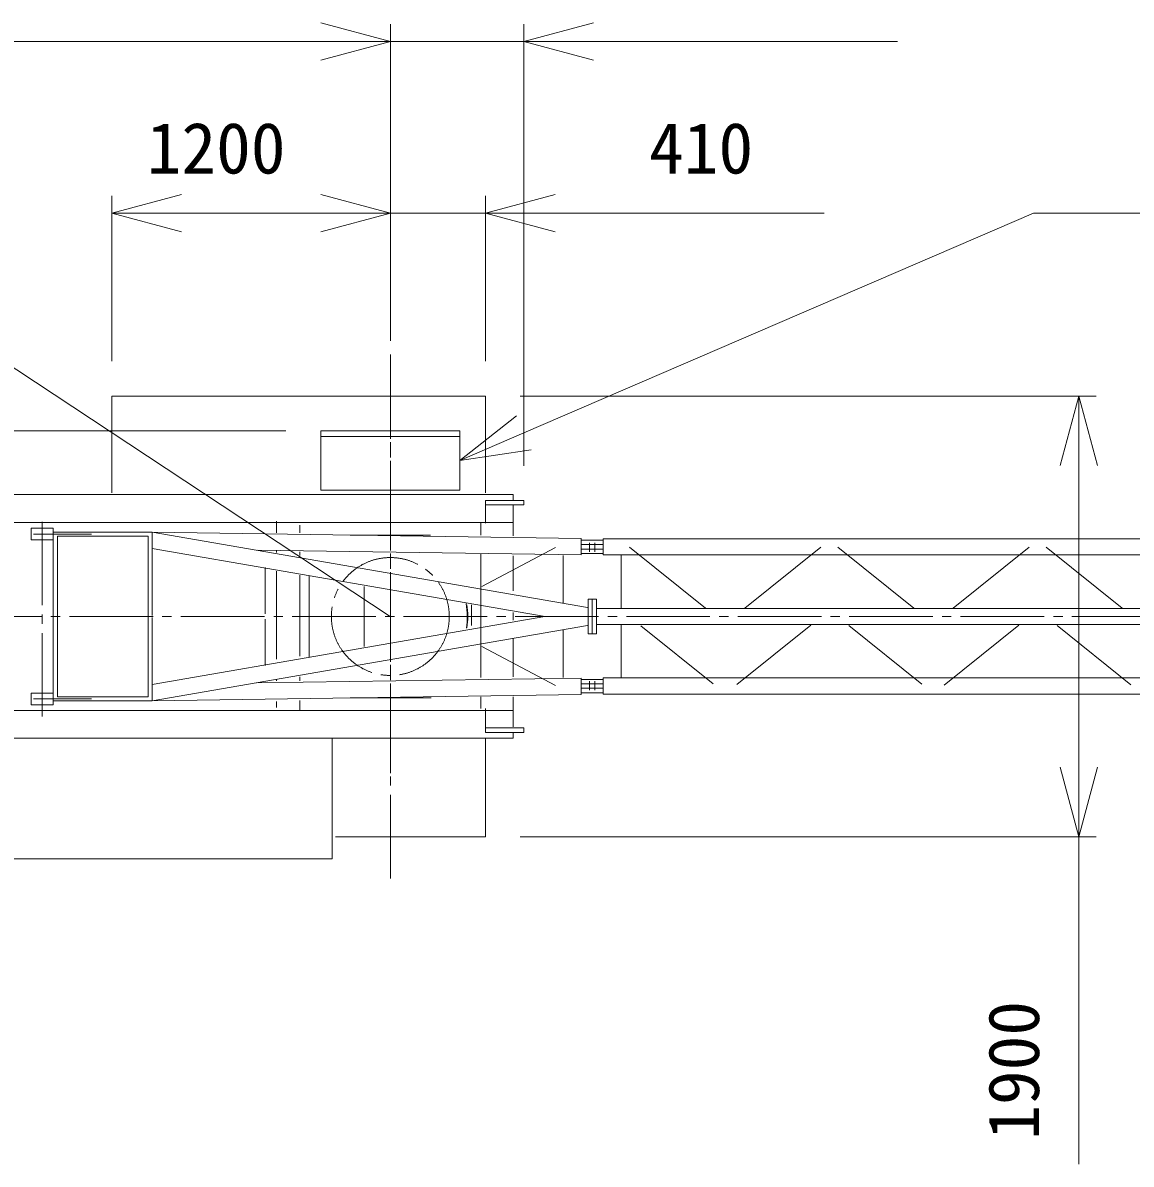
# Model space of a CAD drawing. Units: millimetres, scale not verified. Extents: x -13241 to 13140, y -18213 to 19944.
# Drawn here: x -10038 to -5262, y 12558 to 17476 of the extents above; entities that cross this region are included whole.
import ezdxf
from ezdxf.enums import TextEntityAlignment as Align

# ---------------------------------------------------------------- set-up
doc = ezdxf.new("R2010")
doc.units = ezdxf.units.MM
doc.header["$LTSCALE"] = 40
doc.linetypes.add('CHAIN2', pattern=[12, 9, -1, 1, -1])
for name, color, linetype, lineweight in [('0-3_05 寸法', 7, 'Continuous', 18), ('0-4_10 当社外形線', 3, 'Continuous', 18), ('0-5_12 当社中心線', 3, 'CHAIN2', 18), ('0-8_30 関連外形線', 6, 'Continuous', 18)]:
    doc.layers.add(name, color=color, linetype=linetype, lineweight=lineweight)
doc.styles.add('ＭＳ ゴシック', font='')
doc.styles.get('ＭＳ ゴシック').set_extended_font_data('MS Gothic')

msp = doc.modelspace()

# ---------------------------------------------------------------- linework, layer by layer
at = {"layer": '0-3_05 寸法'}
for p, q in [((-8454.38, 16104.86), (-8454.38, 17470.42)), ((-8454.38, 16104.86), (-8454.38, 17470.42)), ((-7879.44, 15567.24), (-7879.44, 17470.42)), ((-8754.38, 17395.42), (-11084.44, 17395.42)), ((-8754.38, 17395.42), (-9054.38, 17395.42)), ((-8454.38, 17395.42), (-8754.38, 17395.42)), ((-8454.38, 17395.42), (-8754.38, 17395.42)), ((-8454.38, 17395.42), (-7879.44, 17395.42)), ((-7879.44, 17395.42), (-7579.44, 17395.42)), ((-7579.44, 17395.42), (-6269.44, 17395.42)), ((-9654.44, 16017.74), (-9654.44, 16730.38)), ((-8454.38, 16104.86), (-8454.38, 16730.38)), ((-8454.38, 16104.86), (-8454.38, 16730.38)), ((-8044.44, 16017.74), (-8044.44, 16730.38)), ((-9654.44, 16655.38), (-9354.44, 16655.38)), ((-8754.38, 16655.38), (-9354.44, 16655.38)), ((-8754.38, 16655.38), (-9054.38, 16655.38)), ((-8454.38, 16655.38), (-8754.38, 16655.38)), ((-8454.38, 16655.38), (-8754.38, 16655.38)), ((-8454.38, 16655.38), (-8044.44, 16655.38)), ((-8044.44, 16655.38), (-7744.44, 16655.38)), ((-7744.44, 16655.38), (-6584.44, 16655.38)), ((-8454.45, 14917.74), (-10941.62, 16559.2)), ((-7894.44, 15867.74), (-5412.88, 15867.74)), ((-5487.88, 15867.74), (-5487.88, 15567.74)), ((-8904.38, 15717.74), (-12340.73, 15717.74)), ((-5487.88, 15567.74), (-5487.88, 14267.74)), ((-5487.88, 13967.74), (-5487.88, 14267.74)), ((-7894.44, 13967.74), (-5412.88, 13967.74)), ((-5487.88, 13967.74), (-5487.88, 12557.74))]:
    msp.add_line(p, q, dxfattribs=at)
for points in [[(-8754.38, 17475.8), (-8454.38, 17395.42), (-8754.38, 17315.03)], [(-8754.38, 17475.8), (-8454.38, 17395.42), (-8754.38, 17315.03)], [(-7579.44, 17315.03), (-7879.44, 17395.42), (-7579.44, 17475.8)], [(-9354.44, 16574.99), (-9654.44, 16655.38), (-9354.44, 16735.76)], [(-8754.38, 16735.76), (-8454.38, 16655.38), (-8754.38, 16574.99)], [(-8754.38, 16735.76), (-8454.38, 16655.38), (-8754.38, 16574.99)], [(-7744.44, 16574.99), (-8044.44, 16655.38), (-7744.44, 16735.76)], [(-8154.38, 15590.24), (-7878.91, 15709.06), (-5683.09, 16656.2), (-3198.09, 16656.2)], [(-5568.27, 15567.74), (-5487.88, 15867.74), (-5407.5, 15567.74)], [(-7847.07, 15635.25), (-8154.38, 15590.24), (-7910.75, 15782.87)], [(-5407.5, 14267.74), (-5487.88, 13967.74), (-5568.27, 14267.74)]]:
    msp.add_lwpolyline(points, dxfattribs=at)
at = {"layer": '0-4_10 当社外形線'}
for p, q in [((-9654.44, 15867.74), (-8044.44, 15867.74)), ((-9654.44, 15867.74), (-9654.44, 15450)), ((-8044.44, 15867.74), (-8044.44, 15450)), ((-11384.44, 15442.74), (-7924.97, 15442.74)), ((-7924.97, 15442.74), (-7924.97, 15419.95)), ((-8044.97, 15417.24), (-7879.44, 15417.24)), ((-8044.97, 15417.24), (-8044.97, 15319.14)), ((-8044.97, 15398.24), (-7879.44, 15398.24)), ((-7924.97, 15400.01), (-7924.97, 15265.53)), ((-7879.44, 15417.24), (-7879.44, 15398.24)), ((-11185.96, 15322.74), (-7924.97, 15322.74)), ((-10001.84, 15297.74), (-9907.04, 15297.74)), ((-9907.04, 15297.74), (-9907.04, 14918.28)), ((-8944.44, 15328.62), (-8944.44, 15278.75)), ((-8844.44, 15311.09), (-8844.44, 15278.75)), ((-8064.44, 15323.67), (-8064.44, 15268.84)), ((-9908.43, 15281.24), (-9480.44, 15281.24)), ((-9889.03, 15264.24), (-9498.45, 15264.24)), ((-9889.03, 15264.24), (-9889.03, 14918.28)), ((-9498.45, 14907.6), (-9498.45, 15264.24)), ((-9480.58, 15280.67), (-7604.9, 14956.3)), ((-9480.47, 15280.66), (-7631.84, 15253.47)), ((-9480.44, 14922.43), (-9480.44, 15281.24)), ((-8627.27, 15267.75), (-8281.51, 15267.75)), ((-7632.69, 15246.24), (-7537.04, 15246.24)), ((-7631.84, 15183.46), (-7631.84, 15253.47)), ((-7537.04, 15182.74), (-7537.04, 15252.74)), ((-7537.04, 15252.74), (-2865.16, 15252.74)), ((-7787.83, 14918.17), (-9480.6, 15210.75)), ((-9027.69, 15203.99), (-7631.84, 15183.46)), ((-8944.44, 15202.74), (-8944.44, 15192.82)), ((-8060.72, 15047.56), (-7742.51, 15215.39)), ((-7632.69, 15227.24), (-7537.04, 15227.24)), ((-7632.69, 15208.24), (-7537.04, 15208.24)), ((-7596.29, 15234.75), (-7596.29, 15196.58)), ((-7572.59, 15234.75), (-7572.59, 15196.58)), ((-7423.14, 15216.65), (-7095.69, 14953.47)), ((-6598.69, 15216.65), (-6926.14, 14953.47)), ((-6525.58, 15216.65), (-6198.12, 14953.47)), ((-5701.12, 15216.65), (-6028.58, 14953.47)), ((-5628.01, 15216.65), (-5300.56, 14953.47)), ((-8844.44, 15196.13), (-8844.44, 15180.02)), ((-8064.44, 15186.21), (-8064.44, 14654.12)), ((-7924.97, 15179.6), (-7924.97, 15027.58)), ((-7709.18, 15181.08), (-7709.18, 14975.79)), ((-7632.69, 15189.24), (-7537.04, 15189.24)), ((-7537.04, 15182.74), (-2865.16, 15182.74)), ((-7459.7, 15181.08), (-7459.7, 14955.51)), ((-8993.36, 15128.53), (-8993.36, 14929.78)), ((-8944.44, 15113.5), (-8944.44, 14733.44)), ((-8844.44, 15095.09), (-8844.44, 14746.86)), ((-8804.44, 14742.73), (-8804.44, 15094.03)), ((-8567.34, 14915.06), (-8567.34, 15047.56)), ((-8104.44, 14878.51), (-8104.44, 14967.69)), ((-7602.45, 14992.74), (-7566.43, 14992.74)), ((-7602.45, 14842.74), (-7602.45, 14992.74)), ((-7602.45, 14992.74), (-7602.45, 14842.74)), ((-7602.45, 14992.74), (-7566.43, 14992.74)), ((-7584.44, 14993.03), (-7584.44, 14844.62)), ((-7584.44, 14842.44), (-7584.44, 14990.86)), ((-7566.43, 14992.74), (-7566.43, 14842.74)), ((-7566.43, 14842.74), (-7566.43, 14992.74)), ((-7564.73, 14952.74), (-2863.07, 14952.74)), ((-9907.04, 14537.74), (-9907.04, 14917.19)), ((-9889.03, 14571.24), (-9889.03, 14917.19)), ((-9498.45, 14927.87), (-9498.45, 14571.24)), ((-7789.17, 14917.07), (-9480.6, 14624.73)), ((-9480.44, 14913.05), (-9480.44, 14554.24)), ((-8993.36, 14706.95), (-8993.36, 14905.69)), ((-8567.34, 14920.41), (-8567.34, 14787.92)), ((-7924.97, 14935.04), (-7924.97, 14901.99)), ((-9480.58, 14554.8), (-7604.75, 14879.21)), ((-7709.18, 14858.43), (-7709.18, 14655.51)), ((-7567.4, 14882.74), (-2862.29, 14882.74)), ((-7459.7, 14881.08), (-7459.7, 14655.51)), ((-7375.17, 14878.09), (-7063.83, 14627.86)), ((-6643.02, 14881.01), (-6961.14, 14625.35)), ((-6478.06, 14878.46), (-6163.33, 14625.51)), ((-5745.91, 14880.65), (-6067.41, 14622.27)), ((-5580.14, 14878.17), (-5262.83, 14623.15)), ((-7924.97, 14822.67), (-7924.97, 14657.42)), ((-7602.45, 14842.74), (-7566.43, 14842.74)), ((-7602.45, 14842.74), (-7566.43, 14842.74)), ((-8060.72, 14787.92), (-7742.51, 14620.09)), ((-8844.44, 14657.68), (-8844.44, 14640.7)), ((-9030.41, 14631.45), (-7631.84, 14652.02)), ((-8944.44, 14647.51), (-8944.44, 14640.9)), ((-7632.69, 14646.24), (-7537.04, 14646.24)), ((-7632.69, 14627.24), (-7537.04, 14627.24)), ((-7632.69, 14608.24), (-7537.04, 14608.24)), ((-7631.84, 14652.02), (-7631.84, 14582.01)), ((-7596.29, 14600.73), (-7596.29, 14638.9)), ((-7572.59, 14600.73), (-7572.59, 14638.9)), ((-7537.04, 14652.74), (-7537.04, 14582.74)), ((-7537.04, 14652.74), (-2866.16, 14652.74)), ((-9889.03, 14571.24), (-9498.45, 14571.24)), ((-9480.47, 14554.82), (-7631.84, 14582.01)), ((-8627.27, 14567.75), (-8278.74, 14567.75)), ((-8064.44, 14571.5), (-8064.44, 14521.12)), ((-7924.97, 14571.5), (-7924.97, 14442.67)), ((-7632.69, 14589.24), (-7537.04, 14589.24)), ((-7537.04, 14582.74), (-2866.16, 14582.74)), ((-11180.94, 14512.74), (-7924.97, 14512.74)), ((-10001.84, 14537.74), (-9907.04, 14537.74)), ((-9908.43, 14554.24), (-9480.44, 14554.24)), ((-8944.44, 14551.67), (-8944.44, 14525.17)), ((-8844.44, 14555.76), (-8844.44, 14512.33)), ((-8044.97, 14521.12), (-8044.97, 14418.24)), ((-7879.44, 14437.24), (-8044.97, 14437.24)), ((-7879.44, 14418.24), (-8044.97, 14418.24)), ((-7924.97, 14418.73), (-7924.97, 14392.74)), ((-7879.44, 14437.24), (-7879.44, 14418.24)), ((-11181.77, 14392.74), (-7924.97, 14392.74)), ((-8704.44, 14392.74), (-8704.44, 13872.74)), ((-8044.44, 14390.43), (-8044.44, 13967.74)), ((-8690.98, 13967.74), (-8044.44, 13967.74)), ((-11184.44, 13872.74), (-8704.44, 13872.74))]:
    msp.add_line(p, q, dxfattribs=at)
for points in [[(-10001.84, 15297.74), (-10001.84, 15247.74), (-9907.04, 15247.74)], [(-10001.84, 14537.74), (-10001.84, 14587.74), (-9907.04, 14587.74)]]:
    msp.add_lwpolyline(points, dxfattribs=at)
for centre, radius, start, end in [((-8452.78, 14915.73), 330, 351.5404, 10.03284), ((-8455.66, 14918.45), 335, 351.48501, 8.53574)]:
    msp.add_arc(centre, radius, start, end, dxfattribs=at)
at = {"layer": '0-5_12 当社中心線'}
for p, q in [((-8454.38, 13788.77), (-8454.38, 16046.7)), ((-8454.38, 14242.72), (-8454.38, 15954.86)), ((-9954.44, 14486.24), (-9954.44, 15338.38)), ((-9992.5, 15272.74), (-9741.87, 15272.74)), ((6843.02, 14917.74), (-11554.83, 14917.74)), ((-9992.5, 14562.74), (-9741.87, 14562.74))]:
    msp.add_line(p, q, dxfattribs=at)
msp.add_circle((-8454.38, 14917.67), 254, dxfattribs=at)
at = {"layer": '0-8_30 関連外形線'}
for p, q in [((-8754.38, 15717.74), (-8154.38, 15717.74)), ((-8754.38, 15717.74), (-8754.38, 15462.74)), ((-8754.38, 15692.74), (-8154.38, 15692.74)), ((-8154.38, 15717.74), (-8154.38, 15462.74)), ((-8754.38, 15462.74), (-8154.38, 15462.74))]:
    msp.add_line(p, q, dxfattribs=at)

# ---------------------------------------------------------------- texts
at = {"layer": '0-3_05 寸法', "style": 'ＭＳ ゴシック'}
for s, p in [('1200', (-9504.41, 16760.38)), ('410', (-7339.44, 16760.38))]:
    msp.add_text(s, height=219.9, dxfattribs=at).set_placement(p, align=Align.BOTTOM_LEFT)
msp.add_text('1900', height=219.9, rotation=90, dxfattribs=at).set_placement((-5592.88, 12662.74), align=Align.BOTTOM_LEFT)

doc.saveas('drawing.dxf')
